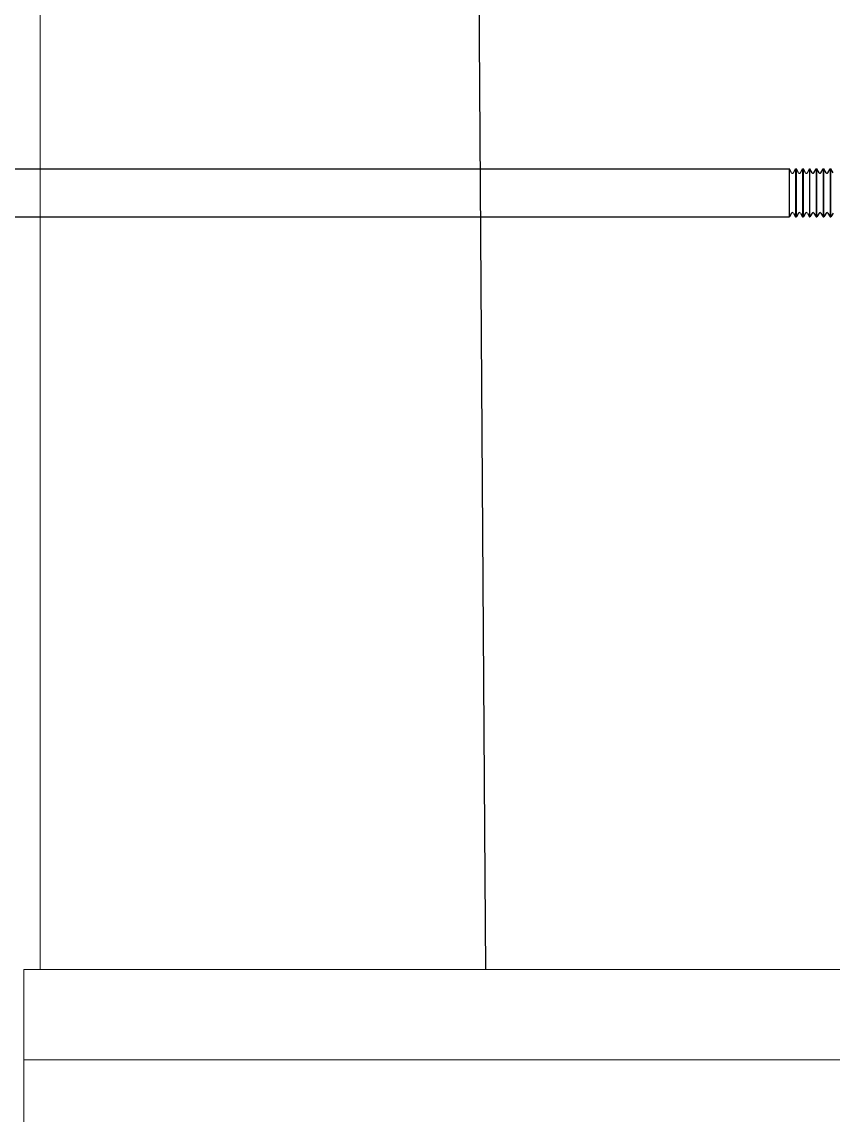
# Model space of a CAD drawing. Header units: millimetres. Extents: x -23083795 to 376618, y 113268 to 3804440.
# Drawn here: x 225092.4 to 225362.8, y 120599.3 to 120963.5 of the extents above; entities that cross this region are included whole.
import ezdxf

# ---------------------------------------------------------------- set-up
doc = ezdxf.new("R2010")
doc.units = ezdxf.units.MM
doc.header["$LTSCALE"] = 6
doc.linetypes.add('CENTER', pattern=[50.8, 31.75, -6.35, 6.35, -6.35])
doc.layers.add('Co ban', color=3, linetype='Continuous', lineweight=13)
doc.layers.add('duong tam', color=30, linetype='CENTER', lineweight=5)

msp = doc.modelspace()

# ---------------------------------------------------------------- linework, layer by layer
at = {"color": 2, "lineweight": -3, "ltscale": 30, "extrusion": (0, 1, -2.22045e-16)}
for p, q in [((224960.77157, 120914.48691, -1.36858), (225347.95887, 120914.48691, -1.36858)), ((225093.77137, 120914.48691, -1.36858), (225094.06303, 120914.48691, -1.36858)), ((225096.1047, 120914.48691, -1.36858), (225096.39637, 120914.48691, -1.36858)), ((225098.43803, 120914.48691, -1.36858), (225098.7297, 120914.48691, -1.36858)), ((225100.77137, 120914.48691, -1.36858), (225101.06303, 120914.48691, -1.36858)), ((225103.1047, 120914.48691, -1.36858), (225103.39637, 120914.48691, -1.36858)), ((225105.43803, 120914.48691, -1.36858), (225105.7297, 120914.48691, -1.36858)), ((225107.77137, 120914.48691, -1.36858), (225108.06303, 120914.48691, -1.36858)), ((225110.1047, 120914.48691, -1.36858), (225110.39637, 120914.48691, -1.36858)), ((225112.43803, 120914.48691, -1.36858), (225112.7297, 120914.48691, -1.36858)), ((225114.77137, 120914.48691, -1.36858), (225115.06303, 120914.48691, -1.36858)), ((225117.1047, 120914.48691, -1.36858), (225117.39637, 120914.48691, -1.36858)), ((225119.43803, 120914.48691, -1.36858), (225119.7297, 120914.48691, -1.36858)), ((225121.77137, 120914.48691, -1.36858), (225122.06303, 120914.48691, -1.36858)), ((225124.1047, 120914.48691, -1.36858), (225124.39637, 120914.48691, -1.36858)), ((225126.43803, 120914.48691, -1.36858), (225126.7297, 120914.48691, -1.36858)), ((225128.77137, 120914.48691, -1.36858), (225129.06303, 120914.48691, -1.36858)), ((225131.1047, 120914.48691, -1.36858), (225131.39637, 120914.48691, -1.36858)), ((225133.43803, 120914.48691, -1.36858), (225133.7297, 120914.48691, -1.36858)), ((225135.77137, 120914.48691, -1.36858), (225136.06303, 120914.48691, -1.36858)), ((225138.1047, 120914.48691, -1.36858), (225138.39637, 120914.48691, -1.36858)), ((225140.43803, 120914.48691, -1.36858), (225140.7297, 120914.48691, -1.36858)), ((225142.77137, 120914.48691, -1.36858), (225143.06303, 120914.48691, -1.36858)), ((225145.1047, 120914.48691, -1.36858), (225145.39637, 120914.48691, -1.36858)), ((225147.43803, 120914.48691, -1.36858), (225147.7297, 120914.48691, -1.36858)), ((225149.77137, 120914.48691, -1.36858), (225150.06303, 120914.48691, -1.36858)), ((225152.1047, 120914.48691, -1.36858), (225152.39637, 120914.48691, -1.36858)), ((225154.43803, 120914.48691, -1.36858), (225154.7297, 120914.48691, -1.36858)), ((225156.77137, 120914.48691, -1.36858), (225157.06303, 120914.48691, -1.36858)), ((225159.1047, 120914.48691, -1.36858), (225159.39637, 120914.48691, -1.36858)), ((225161.43803, 120914.48691, -1.36858), (225161.7297, 120914.48691, -1.36858)), ((225163.77137, 120914.48691, -1.36858), (225164.06303, 120914.48691, -1.36858)), ((225166.1047, 120914.48691, -1.36858), (225166.39637, 120914.48691, -1.36858)), ((225168.43803, 120914.48691, -1.36858), (225168.7297, 120914.48691, -1.36858)), ((225170.77137, 120914.48691, -1.36858), (225171.06303, 120914.48691, -1.36858)), ((225173.1047, 120914.48691, -1.36858), (225173.39637, 120914.48691, -1.36858)), ((225175.43803, 120914.48691, -1.36858), (225175.7297, 120914.48691, -1.36858)), ((225177.77137, 120914.48691, -1.36858), (225178.06303, 120914.48691, -1.36858)), ((225180.1047, 120914.48691, -1.36858), (225180.39637, 120914.48691, -1.36858)), ((225182.43803, 120914.48691, -1.36858), (225182.7297, 120914.48691, -1.36858)), ((225184.77137, 120914.48691, -1.36858), (225185.06303, 120914.48691, -1.36858)), ((225187.1047, 120914.48691, -1.36858), (225187.39637, 120914.48691, -1.36858)), ((225189.43803, 120914.48691, -1.36858), (225189.7297, 120914.48691, -1.36858)), ((225191.77137, 120914.48691, -1.36858), (225192.06303, 120914.48691, -1.36858)), ((225194.1047, 120914.48691, -1.36858), (225194.39637, 120914.48691, -1.36858)), ((225196.43803, 120914.48691, -1.36858), (225196.7297, 120914.48691, -1.36858)), ((225198.77137, 120914.48691, -1.36858), (225199.06303, 120914.48691, -1.36858)), ((225201.1047, 120914.48691, -1.36858), (225201.39637, 120914.48691, -1.36858)), ((225203.43803, 120914.48691, -1.36858), (225203.7297, 120914.48691, -1.36858)), ((225205.77137, 120914.48691, -1.36858), (225206.06303, 120914.48691, -1.36858)), ((225208.1047, 120914.48691, -1.36858), (225208.39637, 120914.48691, -1.36858)), ((225210.43803, 120914.48691, -1.36858), (225210.7297, 120914.48691, -1.36858)), ((225212.77137, 120914.48691, -1.36858), (225213.06303, 120914.48691, -1.36858)), ((225215.1047, 120914.48691, -1.36858), (225215.39637, 120914.48691, -1.36858)), ((225217.43803, 120914.48691, -1.36858), (225217.7297, 120914.48691, -1.36858)), ((225219.77137, 120914.48691, -1.36858), (225220.06303, 120914.48691, -1.36858)), ((225222.1047, 120914.48691, -1.36858), (225222.39637, 120914.48691, -1.36858)), ((225224.43803, 120914.48691, -1.36858), (225224.7297, 120914.48691, -1.36858)), ((225226.77137, 120914.48691, -1.36858), (225227.06303, 120914.48691, -1.36858)), ((225229.1047, 120914.48691, -1.36858), (225229.39637, 120914.48691, -1.36858)), ((225231.43803, 120914.48691, -1.36858), (225231.58387, 120914.48691, -1.36858)), ((225233.62553, 120914.48691, -1.36858), (225233.9172, 120914.48691, -1.36858)), ((225235.95887, 120914.48691, -1.36858), (225236.25053, 120914.48691, -1.36858)), ((225238.2922, 120914.48691, -1.36858), (225238.58387, 120914.48691, -1.36858)), ((225240.62553, 120914.48691, -1.36858), (225240.9172, 120914.48691, -1.36858)), ((225242.95887, 120914.48691, -1.36858), (225243.25053, 120914.48691, -1.36858)), ((225245.2922, 120914.48691, -1.36858), (225245.58387, 120914.48691, -1.36858)), ((225247.62553, 120914.48691, -1.36858), (225247.9172, 120914.48691, -1.36858)), ((225249.95887, 120914.48691, -1.36858), (225250.25053, 120914.48691, -1.36858)), ((225252.2922, 120914.48691, -1.36858), (225252.58387, 120914.48691, -1.36858)), ((225254.62553, 120914.48691, -1.36858), (225254.9172, 120914.48691, -1.36858)), ((225256.95887, 120914.48691, -1.36858), (225257.25053, 120914.48691, -1.36858)), ((225259.2922, 120914.48691, -1.36858), (225259.58387, 120914.48691, -1.36858)), ((225261.62553, 120914.48691, -1.36858), (225261.9172, 120914.48691, -1.36858)), ((225263.95887, 120914.48691, -1.36858), (225264.25053, 120914.48691, -1.36858)), ((225266.2922, 120914.48691, -1.36858), (225266.58387, 120914.48691, -1.36858)), ((225268.62553, 120914.48691, -1.36858), (225268.9172, 120914.48691, -1.36858)), ((225270.95887, 120914.48691, -1.36858), (225271.25053, 120914.48691, -1.36858)), ((225273.2922, 120914.48691, -1.36858), (225273.58387, 120914.48691, -1.36858)), ((225275.62553, 120914.48691, -1.36858), (225275.9172, 120914.48691, -1.36858)), ((225277.95887, 120914.48691, -1.36858), (225278.25053, 120914.48691, -1.36858)), ((225280.2922, 120914.48691, -1.36858), (225280.58387, 120914.48691, -1.36858)), ((225282.62553, 120914.48691, -1.36858), (225282.9172, 120914.48691, -1.36858)), ((225284.95887, 120914.48691, -1.36858), (225285.25053, 120914.48691, -1.36858)), ((225287.2922, 120914.48691, -1.36858), (225287.58387, 120914.48691, -1.36858)), ((225289.62553, 120914.48691, -1.36858), (225289.9172, 120914.48691, -1.36858)), ((225291.95887, 120914.48691, -1.36858), (225292.25053, 120914.48691, -1.36858)), ((225294.2922, 120914.48691, -1.36858), (225294.58387, 120914.48691, -1.36858)), ((225296.62553, 120914.48691, -1.36858), (225296.9172, 120914.48691, -1.36858)), ((225298.95887, 120914.48691, -1.36858), (225299.25053, 120914.48691, -1.36858)), ((225301.2922, 120914.48691, -1.36858), (225301.58387, 120914.48691, -1.36858)), ((225303.62553, 120914.48691, -1.36858), (225303.9172, 120914.48691, -1.36858)), ((225305.95887, 120914.48691, -1.36858), (225306.25053, 120914.48691, -1.36858)), ((225308.2922, 120914.48691, -1.36858), (225308.58387, 120914.48691, -1.36858)), ((225310.62553, 120914.48691, -1.36858), (225310.9172, 120914.48691, -1.36858)), ((225312.95887, 120914.48691, -1.36858), (225313.25053, 120914.48691, -1.36858)), ((225315.2922, 120914.48691, -1.36858), (225315.58387, 120914.48691, -1.36858)), ((225317.62553, 120914.48691, -1.36858), (225317.9172, 120914.48691, -1.36858)), ((225319.95887, 120914.48691, -1.36858), (225320.25053, 120914.48691, -1.36858)), ((225322.2922, 120914.48691, -1.36858), (225322.58387, 120914.48691, -1.36858)), ((225324.62553, 120914.48691, -1.36858), (225324.9172, 120914.48691, -1.36858)), ((225326.95887, 120914.48691, -1.36858), (225327.25053, 120914.48691, -1.36858)), ((225329.2922, 120914.48691, -1.36858), (225329.58387, 120914.48691, -1.36858)), ((225331.62553, 120914.48691, -1.36858), (225331.9172, 120914.48691, -1.36858)), ((225333.95887, 120914.48691, -1.36858), (225334.25053, 120914.48691, -1.36858)), ((225336.2922, 120914.48691, -1.36858), (225336.58387, 120914.48691, -1.36858)), ((225338.62553, 120914.48691, -1.36858), (225338.9172, 120914.48691, -1.36858)), ((225340.95887, 120914.48691, -1.36858), (225341.25053, 120914.48691, -1.36858)), ((225343.2922, 120914.48691, -1.36858), (225343.58387, 120914.48691, -1.36858)), ((225345.62553, 120914.48691, -1.36858), (225345.9172, 120914.48691, -1.36858)), ((225347.95887, 120914.48691, -1.36858), (225348.25053, 120914.48691, -1.36858)), ((225348.25053, 120898.48691, -1.36858), (225348.25053, 120914.48691, -1.36858)), ((225348.9797, 120913.22395, -1.36858), (225348.25053, 120914.48691, -1.36858)), ((225349.56303, 120913.22395, -1.36858), (225350.2922, 120914.48691, -1.36858)), ((225350.2922, 120914.48691, -1.36858), (225350.2922, 120898.48691, -1.36858)), ((225350.2922, 120914.48691, -1.36858), (225350.58387, 120914.48691, -1.36858)), ((225350.58387, 120898.48691, -1.36858), (225350.58387, 120914.48691, -1.36858)), ((225351.31303, 120913.22395, -1.36858), (225350.58387, 120914.48691, -1.36858)), ((225351.89637, 120913.22395, -1.36858), (225352.62553, 120914.48691, -1.36858)), ((225352.62553, 120914.48691, -1.36858), (225352.62553, 120898.48691, -1.36858)), ((225352.62553, 120914.48691, -1.36858), (225352.9172, 120914.48691, -1.36858)), ((225352.9172, 120898.48691, -1.36858), (225352.9172, 120914.48691, -1.36858)), ((225353.64637, 120913.22395, -1.36858), (225352.9172, 120914.48691, -1.36858)), ((225354.2297, 120913.22395, -1.36858), (225354.95887, 120914.48691, -1.36858)), ((225354.95887, 120914.48691, -1.36858), (225354.95887, 120898.48691, -1.36858)), ((225354.95887, 120914.48691, -1.36858), (225355.1047, 120914.48691, -1.36858)), ((225355.1047, 120898.48691, -1.36858), (225355.1047, 120914.48691, -1.36858)), ((225355.83387, 120913.22395, -1.36858), (225355.1047, 120914.48691, -1.36858)), ((225356.4172, 120913.22395, -1.36858), (225357.14637, 120914.48691, -1.36858)), ((225357.14637, 120914.48691, -1.36858), (225357.14637, 120898.48691, -1.36858)), ((225357.14637, 120914.48691, -1.36858), (225357.43803, 120914.48691, -1.36858)), ((225357.43803, 120898.48691, -1.36858), (225357.43803, 120914.48691, -1.36858)), ((225358.1672, 120913.22395, -1.36858), (225357.43803, 120914.48691, -1.36858)), ((225358.75053, 120913.22395, -1.36858), (225359.4797, 120914.48691, -1.36858)), ((225359.4797, 120914.48691, -1.36858), (225359.4797, 120898.48691, -1.36858)), ((225359.4797, 120914.48691, -1.36858), (225359.77137, 120914.48691, -1.36858)), ((225359.77137, 120898.48691, -1.36858), (225359.77137, 120914.48691, -1.36858)), ((225360.50053, 120913.22395, -1.36858), (225359.77137, 120914.48691, -1.36858)), ((225361.08387, 120913.22395, -1.36858), (225361.81303, 120914.48691, -1.36858)), ((225361.81303, 120914.48691, -1.36858), (225361.81303, 120898.48691, -1.36858)), ((225361.81303, 120914.48691, -1.36858), (225362.1047, 120914.48691, -1.36858)), ((225362.1047, 120898.48691, -1.36858), (225362.1047, 120914.48691, -1.36858)), ((225362.83387, 120913.22395, -1.36858), (225362.1047, 120914.48691, -1.36858)), ((224960.77157, 120898.48691, -1.36858), (225347.95887, 120898.48691, -1.36858)), ((225093.77137, 120898.48691, -1.36858), (225094.06303, 120898.48691, -1.36858)), ((225096.1047, 120898.48691, -1.36858), (225096.39637, 120898.48691, -1.36858)), ((225098.43803, 120898.48691, -1.36858), (225098.7297, 120898.48691, -1.36858)), ((225100.77137, 120898.48691, -1.36858), (225101.06303, 120898.48691, -1.36858)), ((225103.1047, 120898.48691, -1.36858), (225103.39637, 120898.48691, -1.36858)), ((225105.43803, 120898.48691, -1.36858), (225105.7297, 120898.48691, -1.36858)), ((225107.77137, 120898.48691, -1.36858), (225108.06303, 120898.48691, -1.36858)), ((225110.1047, 120898.48691, -1.36858), (225110.39637, 120898.48691, -1.36858)), ((225112.43803, 120898.48691, -1.36858), (225112.7297, 120898.48691, -1.36858)), ((225114.77137, 120898.48691, -1.36858), (225115.06303, 120898.48691, -1.36858)), ((225117.1047, 120898.48691, -1.36858), (225117.39637, 120898.48691, -1.36858)), ((225119.43803, 120898.48691, -1.36858), (225119.7297, 120898.48691, -1.36858)), ((225121.77137, 120898.48691, -1.36858), (225122.06303, 120898.48691, -1.36858)), ((225124.1047, 120898.48691, -1.36858), (225124.39637, 120898.48691, -1.36858)), ((225126.43803, 120898.48691, -1.36858), (225126.7297, 120898.48691, -1.36858)), ((225128.77137, 120898.48691, -1.36858), (225129.06303, 120898.48691, -1.36858)), ((225131.1047, 120898.48691, -1.36858), (225131.39637, 120898.48691, -1.36858)), ((225133.43803, 120898.48691, -1.36858), (225133.7297, 120898.48691, -1.36858)), ((225135.77137, 120898.48691, -1.36858), (225136.06303, 120898.48691, -1.36858)), ((225138.1047, 120898.48691, -1.36858), (225138.39637, 120898.48691, -1.36858)), ((225140.43803, 120898.48691, -1.36858), (225140.7297, 120898.48691, -1.36858)), ((225142.77137, 120898.48691, -1.36858), (225143.06303, 120898.48691, -1.36858)), ((225145.1047, 120898.48691, -1.36858), (225145.39637, 120898.48691, -1.36858)), ((225147.43803, 120898.48691, -1.36858), (225147.7297, 120898.48691, -1.36858)), ((225149.77137, 120898.48691, -1.36858), (225150.06303, 120898.48691, -1.36858)), ((225152.1047, 120898.48691, -1.36858), (225152.39637, 120898.48691, -1.36858)), ((225154.43803, 120898.48691, -1.36858), (225154.7297, 120898.48691, -1.36858)), ((225156.77137, 120898.48691, -1.36858), (225157.06303, 120898.48691, -1.36858)), ((225159.1047, 120898.48691, -1.36858), (225159.39637, 120898.48691, -1.36858)), ((225161.43803, 120898.48691, -1.36858), (225161.7297, 120898.48691, -1.36858)), ((225163.77137, 120898.48691, -1.36858), (225164.06303, 120898.48691, -1.36858)), ((225166.1047, 120898.48691, -1.36858), (225166.39637, 120898.48691, -1.36858)), ((225168.43803, 120898.48691, -1.36858), (225168.7297, 120898.48691, -1.36858)), ((225170.77137, 120898.48691, -1.36858), (225171.06303, 120898.48691, -1.36858)), ((225173.1047, 120898.48691, -1.36858), (225173.39637, 120898.48691, -1.36858)), ((225175.43803, 120898.48691, -1.36858), (225175.7297, 120898.48691, -1.36858)), ((225177.77137, 120898.48691, -1.36858), (225178.06303, 120898.48691, -1.36858)), ((225180.1047, 120898.48691, -1.36858), (225180.39637, 120898.48691, -1.36858)), ((225182.43803, 120898.48691, -1.36858), (225182.7297, 120898.48691, -1.36858)), ((225184.77137, 120898.48691, -1.36858), (225185.06303, 120898.48691, -1.36858)), ((225187.1047, 120898.48691, -1.36858), (225187.39637, 120898.48691, -1.36858)), ((225189.43803, 120898.48691, -1.36858), (225189.7297, 120898.48691, -1.36858)), ((225191.77137, 120898.48691, -1.36858), (225192.06303, 120898.48691, -1.36858)), ((225194.1047, 120898.48691, -1.36858), (225194.39637, 120898.48691, -1.36858)), ((225196.43803, 120898.48691, -1.36858), (225196.7297, 120898.48691, -1.36858)), ((225198.77137, 120898.48691, -1.36858), (225199.06303, 120898.48691, -1.36858)), ((225201.1047, 120898.48691, -1.36858), (225201.39637, 120898.48691, -1.36858)), ((225203.43803, 120898.48691, -1.36858), (225203.7297, 120898.48691, -1.36858)), ((225205.77137, 120898.48691, -1.36858), (225206.06303, 120898.48691, -1.36858)), ((225208.1047, 120898.48691, -1.36858), (225208.39637, 120898.48691, -1.36858)), ((225210.43803, 120898.48691, -1.36858), (225210.7297, 120898.48691, -1.36858)), ((225212.77137, 120898.48691, -1.36858), (225213.06303, 120898.48691, -1.36858)), ((225215.1047, 120898.48691, -1.36858), (225215.39637, 120898.48691, -1.36858)), ((225217.43803, 120898.48691, -1.36858), (225217.7297, 120898.48691, -1.36858)), ((225219.77137, 120898.48691, -1.36858), (225220.06303, 120898.48691, -1.36858)), ((225222.1047, 120898.48691, -1.36858), (225222.39637, 120898.48691, -1.36858)), ((225224.43803, 120898.48691, -1.36858), (225224.7297, 120898.48691, -1.36858)), ((225226.77137, 120898.48691, -1.36858), (225227.06303, 120898.48691, -1.36858)), ((225229.1047, 120898.48691, -1.36858), (225229.39637, 120898.48691, -1.36858)), ((225231.43803, 120898.48691, -1.36858), (225231.58387, 120898.48691, -1.36858)), ((225233.62553, 120898.48691, -1.36858), (225233.9172, 120898.48691, -1.36858)), ((225235.95887, 120898.48691, -1.36858), (225236.25053, 120898.48691, -1.36858)), ((225238.2922, 120898.48691, -1.36858), (225238.58387, 120898.48691, -1.36858)), ((225240.62553, 120898.48691, -1.36858), (225240.9172, 120898.48691, -1.36858)), ((225242.95887, 120898.48691, -1.36858), (225243.25053, 120898.48691, -1.36858)), ((225245.2922, 120898.48691, -1.36858), (225245.58387, 120898.48691, -1.36858)), ((225247.62553, 120898.48691, -1.36858), (225247.9172, 120898.48691, -1.36858)), ((225249.95887, 120898.48691, -1.36858), (225250.25053, 120898.48691, -1.36858)), ((225252.2922, 120898.48691, -1.36858), (225252.58387, 120898.48691, -1.36858)), ((225254.62553, 120898.48691, -1.36858), (225254.9172, 120898.48691, -1.36858)), ((225256.95887, 120898.48691, -1.36858), (225257.25053, 120898.48691, -1.36858)), ((225259.2922, 120898.48691, -1.36858), (225259.58387, 120898.48691, -1.36858)), ((225261.62553, 120898.48691, -1.36858), (225261.9172, 120898.48691, -1.36858)), ((225263.95887, 120898.48691, -1.36858), (225264.25053, 120898.48691, -1.36858)), ((225266.2922, 120898.48691, -1.36858), (225266.58387, 120898.48691, -1.36858)), ((225268.62553, 120898.48691, -1.36858), (225268.9172, 120898.48691, -1.36858)), ((225270.95887, 120898.48691, -1.36858), (225271.25053, 120898.48691, -1.36858)), ((225273.2922, 120898.48691, -1.36858), (225273.58387, 120898.48691, -1.36858)), ((225275.62553, 120898.48691, -1.36858), (225275.9172, 120898.48691, -1.36858)), ((225277.95887, 120898.48691, -1.36858), (225278.25053, 120898.48691, -1.36858)), ((225280.2922, 120898.48691, -1.36858), (225280.58387, 120898.48691, -1.36858)), ((225282.62553, 120898.48691, -1.36858), (225282.9172, 120898.48691, -1.36858)), ((225284.95887, 120898.48691, -1.36858), (225285.25053, 120898.48691, -1.36858)), ((225287.2922, 120898.48691, -1.36858), (225287.58387, 120898.48691, -1.36858)), ((225289.62553, 120898.48691, -1.36858), (225289.9172, 120898.48691, -1.36858)), ((225291.95887, 120898.48691, -1.36858), (225292.25053, 120898.48691, -1.36858)), ((225294.2922, 120898.48691, -1.36858), (225294.58387, 120898.48691, -1.36858)), ((225296.62553, 120898.48691, -1.36858), (225296.9172, 120898.48691, -1.36858)), ((225298.95887, 120898.48691, -1.36858), (225299.25053, 120898.48691, -1.36858)), ((225301.2922, 120898.48691, -1.36858), (225301.58387, 120898.48691, -1.36858)), ((225303.62553, 120898.48691, -1.36858), (225303.9172, 120898.48691, -1.36858)), ((225305.95887, 120898.48691, -1.36858), (225306.25053, 120898.48691, -1.36858)), ((225308.2922, 120898.48691, -1.36858), (225308.58387, 120898.48691, -1.36858)), ((225310.62553, 120898.48691, -1.36858), (225310.9172, 120898.48691, -1.36858)), ((225312.95887, 120898.48691, -1.36858), (225313.25053, 120898.48691, -1.36858)), ((225315.2922, 120898.48691, -1.36858), (225315.58387, 120898.48691, -1.36858)), ((225317.62553, 120898.48691, -1.36858), (225317.9172, 120898.48691, -1.36858)), ((225319.95887, 120898.48691, -1.36858), (225320.25053, 120898.48691, -1.36858)), ((225322.2922, 120898.48691, -1.36858), (225322.58387, 120898.48691, -1.36858)), ((225324.62553, 120898.48691, -1.36858), (225324.9172, 120898.48691, -1.36858)), ((225326.95887, 120898.48691, -1.36858), (225327.25053, 120898.48691, -1.36858)), ((225329.2922, 120898.48691, -1.36858), (225329.58387, 120898.48691, -1.36858)), ((225331.62553, 120898.48691, -1.36858), (225331.9172, 120898.48691, -1.36858)), ((225333.95887, 120898.48691, -1.36858), (225334.25053, 120898.48691, -1.36858)), ((225336.2922, 120898.48691, -1.36858), (225336.58387, 120898.48691, -1.36858)), ((225338.62553, 120898.48691, -1.36858), (225338.9172, 120898.48691, -1.36858)), ((225340.95887, 120898.48691, -1.36858), (225341.25053, 120898.48691, -1.36858)), ((225343.2922, 120898.48691, -1.36858), (225343.58387, 120898.48691, -1.36858)), ((225345.62553, 120898.48691, -1.36858), (225345.9172, 120898.48691, -1.36858)), ((225347.95887, 120898.48691, -1.36858), (225348.25053, 120898.48691, -1.36858)), ((225348.9797, 120899.74986, -1.36858), (225348.25053, 120898.48691, -1.36858)), ((225349.56303, 120899.74986, -1.36858), (225350.2922, 120898.48691, -1.36858)), ((225350.2922, 120898.48691, -1.36858), (225350.58387, 120898.48691, -1.36858)), ((225351.31303, 120899.74986, -1.36858), (225350.58387, 120898.48691, -1.36858)), ((225351.89637, 120899.74986, -1.36858), (225352.62553, 120898.48691, -1.36858)), ((225352.62553, 120898.48691, -1.36858), (225352.9172, 120898.48691, -1.36858)), ((225353.64637, 120899.74986, -1.36858), (225352.9172, 120898.48691, -1.36858)), ((225354.2297, 120899.74986, -1.36858), (225354.95887, 120898.48691, -1.36858)), ((225354.95887, 120898.48691, -1.36858), (225355.1047, 120898.48691, -1.36858)), ((225355.83387, 120899.74986, -1.36858), (225355.1047, 120898.48691, -1.36858)), ((225356.4172, 120899.74986, -1.36858), (225357.14637, 120898.48691, -1.36858)), ((225357.14637, 120898.48691, -1.36858), (225357.43803, 120898.48691, -1.36858)), ((225358.1672, 120899.74986, -1.36858), (225357.43803, 120898.48691, -1.36858)), ((225358.75053, 120899.74986, -1.36858), (225359.4797, 120898.48691, -1.36858)), ((225359.4797, 120898.48691, -1.36858), (225359.77137, 120898.48691, -1.36858)), ((225360.50053, 120899.74986, -1.36858), (225359.77137, 120898.48691, -1.36858)), ((225361.08387, 120899.74986, -1.36858), (225361.81303, 120898.48691, -1.36858)), ((225361.81303, 120898.48691, -1.36858), (225362.1047, 120898.48691, -1.36858)), ((225362.83387, 120899.74986, -1.36858), (225362.1047, 120898.48691, -1.36858))]:
    msp.add_line(p, q, dxfattribs=at)
at = {"elevation": -1.36858}
for points in [[(225246.68988, 120694.5477), (225242.73396, 121287.9367)], [(225247.0016, 120647.78987), (225246.68988, 120694.5477)]]:
    msp.add_lwpolyline(points, dxfattribs=at)
at = {"color": 2, "lineweight": -3, "ltscale": 30}
for centre, start, end in [((225349.27137, 120913.39235, -1.36858), 210, 330), ((225351.6047, 120913.39235, -1.36858), 210, 330), ((225353.93803, 120913.39235, -1.36858), 210, 330), ((225356.12553, 120913.39235, -1.36858), 210, 330), ((225358.45887, 120913.39235, -1.36858), 210, 330), ((225360.7922, 120913.39235, -1.36858), 210, 330), ((225349.27137, 120899.58147, -1.36858), 30, 150), ((225351.6047, 120899.58147, -1.36858), 30, 150), ((225353.93803, 120899.58147, -1.36858), 30, 150), ((225356.12553, 120899.58147, -1.36858), 30, 150), ((225358.45887, 120899.58147, -1.36858), 30, 150), ((225360.7922, 120899.58147, -1.36858), 30, 150)]:
    msp.add_arc(centre, 0.33679, start, end, dxfattribs=at)
at = {"layer": 'Co ban', "elevation": -1.36858}
msp.add_lwpolyline([(225093.01897, 119506.04342), (225693.93815, 119506.04342), (225693.93815, 120647.78987), (225093.01897, 120647.78987)], close=True, dxfattribs=at)
msp.add_lwpolyline([(225093.01897, 120617.74391), (225693.93815, 120617.74391)], dxfattribs=at)
at = {"layer": 'duong tam', "ltscale": 6}
msp.add_line((225098.47157, 120647.78987, -1.36858), (225098.47157, 122464.53397, -1.36858), dxfattribs=at)

doc.saveas('drawing.dxf')
